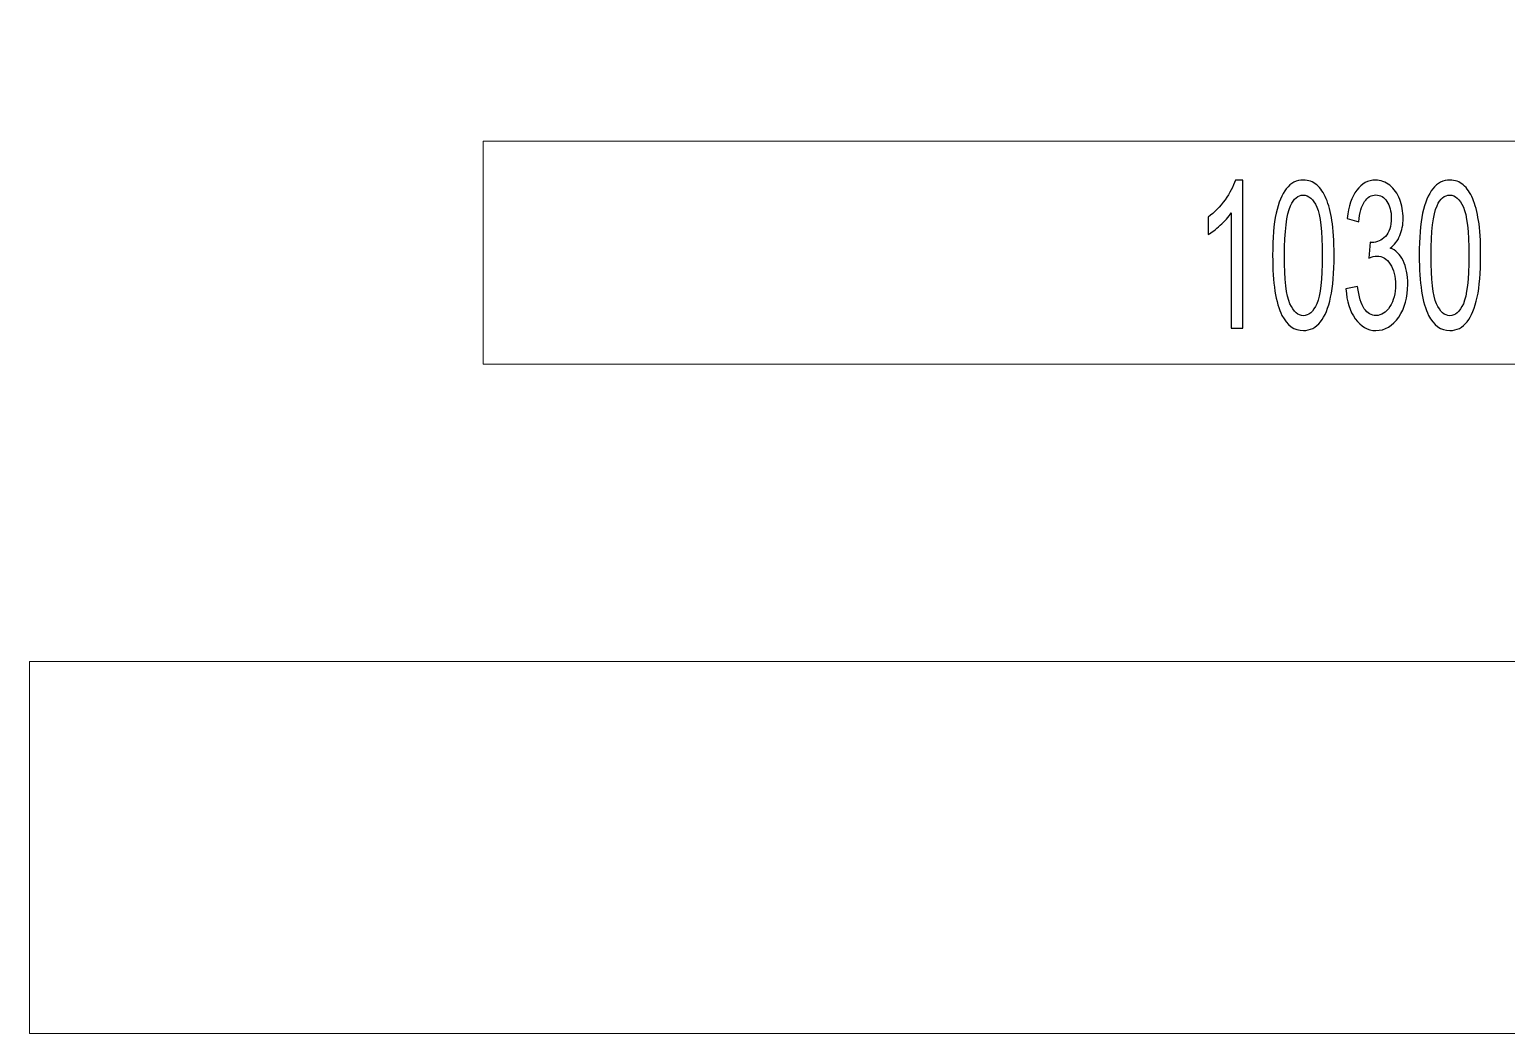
# Model space of a CAD drawing. Header units: millimetres. Extents: x -2444 to 3336, y -980 to 1690.
# Drawn here: x 2113.4 to 2312, y 504.9 to 639.9 of the extents above; entities that cross this region are included whole.
import ezdxf

# ---------------------------------------------------------------- set-up
doc = ezdxf.new("R2010")
doc.units = ezdxf.units.MM
doc.header["$MEASUREMENT"] = 0
doc.layers.add('Camada 1', color=7, linetype='Continuous')

msp = doc.modelspace()

# ---------------------------------------------------------------- linework, layer by layer
at = {"layer": 'Camada 1', "color": 250, "lineweight": 9}
msp.add_lwpolyline([(2113.4122, 504.8885), (3144.0122, 504.8885), (3144.0122, 554.8885), (2113.4122, 554.8885), (2113.4122, 504.8885)], close=True, dxfattribs=at)
at = {"layer": 'Camada 1', "color": 250, "lineweight": 20}
msp.add_open_spline([(2174.4122, 594.8885), (2174.4122, 594.8885), (2595.6622, 594.8885), (2595.6622, 594.8885), (2595.6622, 594.8885), (2595.6622, 594.8885), (2595.6622, 579.8885), (2595.6622, 579.8885), (2595.6622, 579.8885), (2595.6622, 579.8885), (3016.9123, 609.8885), (3016.9123, 609.8885), (3016.9123, 609.8885), (3016.9123, 609.8885), (2595.6622, 639.8885), (2595.6622, 639.8885), (2595.6622, 639.8885), (2595.6622, 639.8885), (2595.6622, 624.8885), (2595.6622, 624.8885), (2595.6622, 624.8885), (2595.6622, 624.8885), (2174.4122, 624.8885), (2174.4122, 624.8885), (2174.4122, 624.8885), (2174.4122, 624.8885), (2174.4122, 594.8885), (2174.4122, 594.8885)], degree=3, knots=[0, 0, 0, 0, 0.125, 0.125, 0.125, 0.125, 0.25, 0.25, 0.25, 0.25, 0.375, 0.375, 0.375, 0.375, 0.5, 0.5, 0.5, 0.5, 0.625, 0.625, 0.625, 0.625, 0.75, 0.75, 0.75, 0.75, 1, 1, 1, 1], dxfattribs=at)
at = {"layer": 'Camada 1', "color": 250}
for points, knots in [([(2276.5924, 599.7472), (2276.5924, 599.7472), (2275.0329, 599.7472), (2275.0329, 599.7472), (2275.0329, 599.7472), (2275.0329, 599.7472), (2275.0329, 615.2497), (2275.0329, 615.2497), (2275.0329, 615.2497), (2274.6578, 614.6872), (2274.1646, 614.1292), (2273.5561, 613.5713), (2273.5561, 613.5713), (2272.9477, 613.0133), (2272.3983, 612.5937), (2271.9139, 612.3171), (2271.9139, 612.3171), (2271.9139, 612.3171), (2271.9139, 614.6687), (2271.9139, 614.6687), (2271.9139, 614.6687), (2272.7852, 615.3051), (2273.5472, 616.0797), (2274.2, 616.9927), (2274.2, 616.9927), (2274.8527, 617.9011), (2275.3164, 618.7818), (2275.5882, 619.6395), (2275.5882, 619.6395), (2275.5882, 619.6395), (2276.5924, 619.6395), (2276.5924, 619.6395), (2276.5924, 619.6395), (2276.5924, 619.6395), (2276.5924, 599.7472), (2276.5924, 599.7472)], [0, 0, 0, 0, 0.1, 0.1, 0.1, 0.1, 0.2, 0.2, 0.2, 0.2, 0.3, 0.3, 0.3, 0.3, 0.4, 0.4, 0.4, 0.4, 0.5, 0.5, 0.5, 0.5, 0.6, 0.6, 0.6, 0.6, 0.7, 0.7, 0.7, 0.7, 0.8, 0.8, 0.8, 0.8, 1, 1, 1, 1]), ([(2280.6004, 609.5227), (2280.6004, 611.8606), (2280.754, 613.7511), (2281.0611, 615.1806), (2281.0611, 615.1806), (2281.3713, 616.6146), (2281.8291, 617.7167), (2282.4375, 618.4867), (2282.4375, 618.4867), (2283.043, 619.2568), (2283.808, 619.6395), (2284.7295, 619.6395), (2284.7295, 619.6395), (2285.4089, 619.6395), (2286.0055, 619.4274), (2286.5224, 618.9985), (2286.5224, 618.9985), (2287.0363, 618.5697), (2287.4616, 617.9518), (2287.7924, 617.1449), (2287.7924, 617.1449), (2288.1232, 616.3425), (2288.3831, 615.3604), (2288.5722, 614.203), (2288.5722, 614.203), (2288.7641, 613.0456), (2288.8586, 611.4824), (2288.8586, 609.5227), (2288.8586, 609.5227), (2288.8586, 607.1987), (2288.7051, 605.3174), (2288.4008, 603.888), (2288.4008, 603.888), (2288.0966, 602.4539), (2287.6388, 601.3519), (2287.0304, 600.5772), (2287.0304, 600.5772), (2286.4249, 599.8025), (2285.6569, 599.4152), (2284.7295, 599.4152), (2284.7295, 599.4152), (2283.5097, 599.4152), (2282.5497, 600.093), (2281.8527, 601.4533), (2281.8527, 601.4533), (2281.0169, 603.1133), (2280.6004, 605.8016), (2280.6004, 609.5227)], [0, 0, 0, 0, 0.07692308, 0.07692308, 0.07692308, 0.07692308, 0.15384615, 0.15384615, 0.15384615, 0.15384615, 0.23076923, 0.23076923, 0.23076923, 0.23076923, 0.30769231, 0.30769231, 0.30769231, 0.30769231, 0.38461538, 0.38461538, 0.38461538, 0.38461538, 0.46153846, 0.46153846, 0.46153846, 0.46153846, 0.53846154, 0.53846154, 0.53846154, 0.53846154, 0.61538462, 0.61538462, 0.61538462, 0.61538462, 0.69230769, 0.69230769, 0.69230769, 0.69230769, 0.76923077, 0.76923077, 0.76923077, 0.76923077, 0.84615385, 0.84615385, 0.84615385, 0.84615385, 1, 1, 1, 1]), ([(2290.4565, 605.0039), (2290.4565, 605.0039), (2292.016, 605.3359), (2292.016, 605.3359), (2292.016, 605.3359), (2292.1962, 603.9525), (2292.4975, 602.9565), (2292.9257, 602.3479), (2292.9257, 602.3479), (2293.354, 601.7392), (2293.8797, 601.4349), (2294.5029, 601.4349), (2294.5029, 601.4349), (2295.2413, 601.4349), (2295.8645, 601.8314), (2296.3666, 602.6245), (2296.3666, 602.6245), (2296.8688, 603.4176), (2297.1198, 604.3998), (2297.1198, 605.571), (2297.1198, 605.571), (2297.1198, 606.6869), (2296.8865, 607.6091), (2296.4169, 608.3377), (2296.4169, 608.3377), (2295.9502, 609.0616), (2295.3565, 609.4259), (2294.6329, 609.4259), (2294.6329, 609.4259), (2294.3375, 609.4259), (2293.9713, 609.3337), (2293.5312, 609.1538), (2293.5312, 609.1538), (2293.5312, 609.1538), (2293.7055, 611.2842), (2293.7055, 611.2842), (2293.7055, 611.2842), (2293.8088, 611.2657), (2293.8945, 611.2565), (2293.9565, 611.2565), (2293.9565, 611.2565), (2294.6241, 611.2565), (2295.2207, 611.5286), (2295.7552, 612.0681), (2295.7552, 612.0681), (2296.2869, 612.6076), (2296.5527, 613.4376), (2296.5527, 614.5581), (2296.5527, 614.5581), (2296.5527, 615.448), (2296.3578, 616.1858), (2295.9709, 616.7714), (2295.9709, 616.7714), (2295.584, 617.357), (2295.0848, 617.6475), (2294.4734, 617.6475), (2294.4734, 617.6475), (2293.8649, 617.6475), (2293.3599, 617.3478), (2292.9553, 616.7483), (2292.9553, 616.7483), (2292.5506, 616.1489), (2292.2907, 615.2497), (2292.1755, 614.0508), (2292.1755, 614.0508), (2292.1755, 614.0508), (2290.616, 614.4935), (2290.616, 614.4935), (2290.616, 614.4935), (2290.808, 616.1258), (2291.2392, 617.3939), (2291.9156, 618.293), (2291.9156, 618.293), (2292.589, 619.1922), (2293.4308, 619.6395), (2294.435, 619.6395), (2294.435, 619.6395), (2295.1261, 619.6395), (2295.7641, 619.4089), (2296.346, 618.9432), (2296.346, 618.9432), (2296.9308, 618.4821), (2297.3768, 617.8504), (2297.684, 617.0527), (2297.684, 617.0527), (2297.9941, 616.2503), (2298.1477, 615.4019), (2298.1477, 614.5027), (2298.1477, 614.5027), (2298.1477, 613.6497), (2298, 612.875), (2297.7075, 612.1741), (2297.7075, 612.1741), (2297.4122, 611.4732), (2296.9751, 610.9153), (2296.3991, 610.5003), (2296.3991, 610.5003), (2297.1493, 610.2328), (2297.7312, 609.6703), (2298.1477, 608.8172), (2298.1477, 608.8172), (2298.5612, 607.9688), (2298.7679, 606.899), (2298.7679, 605.6217), (2298.7679, 605.6217), (2298.7679, 603.8926), (2298.3633, 602.4216), (2297.557, 601.2181), (2297.557, 601.2181), (2296.7476, 600.0146), (2295.7257, 599.4152), (2294.4911, 599.4152), (2294.4911, 599.4152), (2293.3776, 599.4152), (2292.4531, 599.9363), (2291.7177, 600.9738), (2291.7177, 600.9738), (2290.9793, 602.0113), (2290.5599, 603.3531), (2290.4565, 605.0039)], [0, 0, 0, 0, 0.03225806, 0.03225806, 0.03225806, 0.03225806, 0.06451613, 0.06451613, 0.06451613, 0.06451613, 0.09677419, 0.09677419, 0.09677419, 0.09677419, 0.12903226, 0.12903226, 0.12903226, 0.12903226, 0.16129032, 0.16129032, 0.16129032, 0.16129032, 0.19354839, 0.19354839, 0.19354839, 0.19354839, 0.22580645, 0.22580645, 0.22580645, 0.22580645, 0.25806452, 0.25806452, 0.25806452, 0.25806452, 0.29032258, 0.29032258, 0.29032258, 0.29032258, 0.32258065, 0.32258065, 0.32258065, 0.32258065, 0.35483871, 0.35483871, 0.35483871, 0.35483871, 0.38709677, 0.38709677, 0.38709677, 0.38709677, 0.41935484, 0.41935484, 0.41935484, 0.41935484, 0.4516129, 0.4516129, 0.4516129, 0.4516129, 0.48387097, 0.48387097, 0.48387097, 0.48387097, 0.51612903, 0.51612903, 0.51612903, 0.51612903, 0.5483871, 0.5483871, 0.5483871, 0.5483871, 0.58064516, 0.58064516, 0.58064516, 0.58064516, 0.61290323, 0.61290323, 0.61290323, 0.61290323, 0.64516129, 0.64516129, 0.64516129, 0.64516129, 0.67741935, 0.67741935, 0.67741935, 0.67741935, 0.70967742, 0.70967742, 0.70967742, 0.70967742, 0.74193548, 0.74193548, 0.74193548, 0.74193548, 0.77419355, 0.77419355, 0.77419355, 0.77419355, 0.80645161, 0.80645161, 0.80645161, 0.80645161, 0.83870968, 0.83870968, 0.83870968, 0.83870968, 0.87096774, 0.87096774, 0.87096774, 0.87096774, 0.90322581, 0.90322581, 0.90322581, 0.90322581, 0.93548387, 0.93548387, 0.93548387, 0.93548387, 1, 1, 1, 1]), ([(2300.3126, 609.5227), (2300.3126, 611.8606), (2300.4662, 613.7511), (2300.7734, 615.1806), (2300.7734, 615.1806), (2301.0835, 616.6146), (2301.5413, 617.7167), (2302.1498, 618.4867), (2302.1498, 618.4867), (2302.7553, 619.2568), (2303.5203, 619.6395), (2304.4417, 619.6395), (2304.4417, 619.6395), (2305.1211, 619.6395), (2305.7177, 619.4274), (2306.2346, 618.9985), (2306.2346, 618.9985), (2306.7485, 618.5697), (2307.1738, 617.9518), (2307.5046, 617.1449), (2307.5046, 617.1449), (2307.8354, 616.3425), (2308.0953, 615.3604), (2308.2844, 614.203), (2308.2844, 614.203), (2308.4764, 613.0456), (2308.5708, 611.4824), (2308.5708, 609.5227), (2308.5708, 609.5227), (2308.5708, 607.1987), (2308.4173, 605.3174), (2308.1131, 603.888), (2308.1131, 603.888), (2307.8089, 602.4539), (2307.351, 601.3519), (2306.7426, 600.5772), (2306.7426, 600.5772), (2306.1371, 599.8025), (2305.3692, 599.4152), (2304.4417, 599.4152), (2304.4417, 599.4152), (2303.2219, 599.4152), (2302.262, 600.093), (2301.5649, 601.4533), (2301.5649, 601.4533), (2300.7291, 603.1133), (2300.3126, 605.8016), (2300.3126, 609.5227)], [0, 0, 0, 0, 0.07692308, 0.07692308, 0.07692308, 0.07692308, 0.15384615, 0.15384615, 0.15384615, 0.15384615, 0.23076923, 0.23076923, 0.23076923, 0.23076923, 0.30769231, 0.30769231, 0.30769231, 0.30769231, 0.38461538, 0.38461538, 0.38461538, 0.38461538, 0.46153846, 0.46153846, 0.46153846, 0.46153846, 0.53846154, 0.53846154, 0.53846154, 0.53846154, 0.61538462, 0.61538462, 0.61538462, 0.61538462, 0.69230769, 0.69230769, 0.69230769, 0.69230769, 0.76923077, 0.76923077, 0.76923077, 0.76923077, 0.84615385, 0.84615385, 0.84615385, 0.84615385, 1, 1, 1, 1]), ([(2282.1953, 609.5135), (2282.1953, 606.2535), (2282.4375, 604.0862), (2282.9248, 603.0165), (2282.9248, 603.0165), (2283.4122, 601.9421), (2284.0147, 601.4072), (2284.7295, 601.4072), (2284.7295, 601.4072), (2285.4443, 601.4072), (2286.0468, 601.9467), (2286.5342, 603.0211), (2286.5342, 603.0211), (2287.0215, 604.1001), (2287.2637, 606.2627), (2287.2637, 609.5135), (2287.2637, 609.5135), (2287.2637, 612.7736), (2287.0215, 614.9408), (2286.5342, 616.0105), (2286.5342, 616.0105), (2286.0498, 617.0849), (2285.4413, 617.6198), (2284.7118, 617.6198), (2284.7118, 617.6198), (2283.997, 617.6198), (2283.424, 617.1449), (2282.9958, 616.1996), (2282.9958, 616.1996), (2282.4612, 614.9961), (2282.1953, 612.7643), (2282.1953, 609.5135)], [0, 0, 0, 0, 0.11111111, 0.11111111, 0.11111111, 0.11111111, 0.22222222, 0.22222222, 0.22222222, 0.22222222, 0.33333333, 0.33333333, 0.33333333, 0.33333333, 0.44444444, 0.44444444, 0.44444444, 0.44444444, 0.55555556, 0.55555556, 0.55555556, 0.55555556, 0.66666667, 0.66666667, 0.66666667, 0.66666667, 0.77777778, 0.77777778, 0.77777778, 0.77777778, 1, 1, 1, 1]), ([(2301.9076, 609.5135), (2301.9076, 606.2535), (2302.1498, 604.0862), (2302.6371, 603.0165), (2302.6371, 603.0165), (2303.1245, 601.9421), (2303.727, 601.4072), (2304.4417, 601.4072), (2304.4417, 601.4072), (2305.1565, 601.4072), (2305.7591, 601.9467), (2306.2464, 603.0211), (2306.2464, 603.0211), (2306.7337, 604.1001), (2306.9759, 606.2627), (2306.9759, 609.5135), (2306.9759, 609.5135), (2306.9759, 612.7736), (2306.7337, 614.9408), (2306.2464, 616.0105), (2306.2464, 616.0105), (2305.762, 617.0849), (2305.1536, 617.6198), (2304.424, 617.6198), (2304.424, 617.6198), (2303.7093, 617.6198), (2303.1363, 617.1449), (2302.708, 616.1996), (2302.708, 616.1996), (2302.1734, 614.9961), (2301.9076, 612.7643), (2301.9076, 609.5135)], [0, 0, 0, 0, 0.11111111, 0.11111111, 0.11111111, 0.11111111, 0.22222222, 0.22222222, 0.22222222, 0.22222222, 0.33333333, 0.33333333, 0.33333333, 0.33333333, 0.44444444, 0.44444444, 0.44444444, 0.44444444, 0.55555556, 0.55555556, 0.55555556, 0.55555556, 0.66666667, 0.66666667, 0.66666667, 0.66666667, 0.77777778, 0.77777778, 0.77777778, 0.77777778, 1, 1, 1, 1])]:
    msp.add_open_spline(points, degree=3, knots=knots, dxfattribs=at)

doc.saveas('drawing.dxf')
